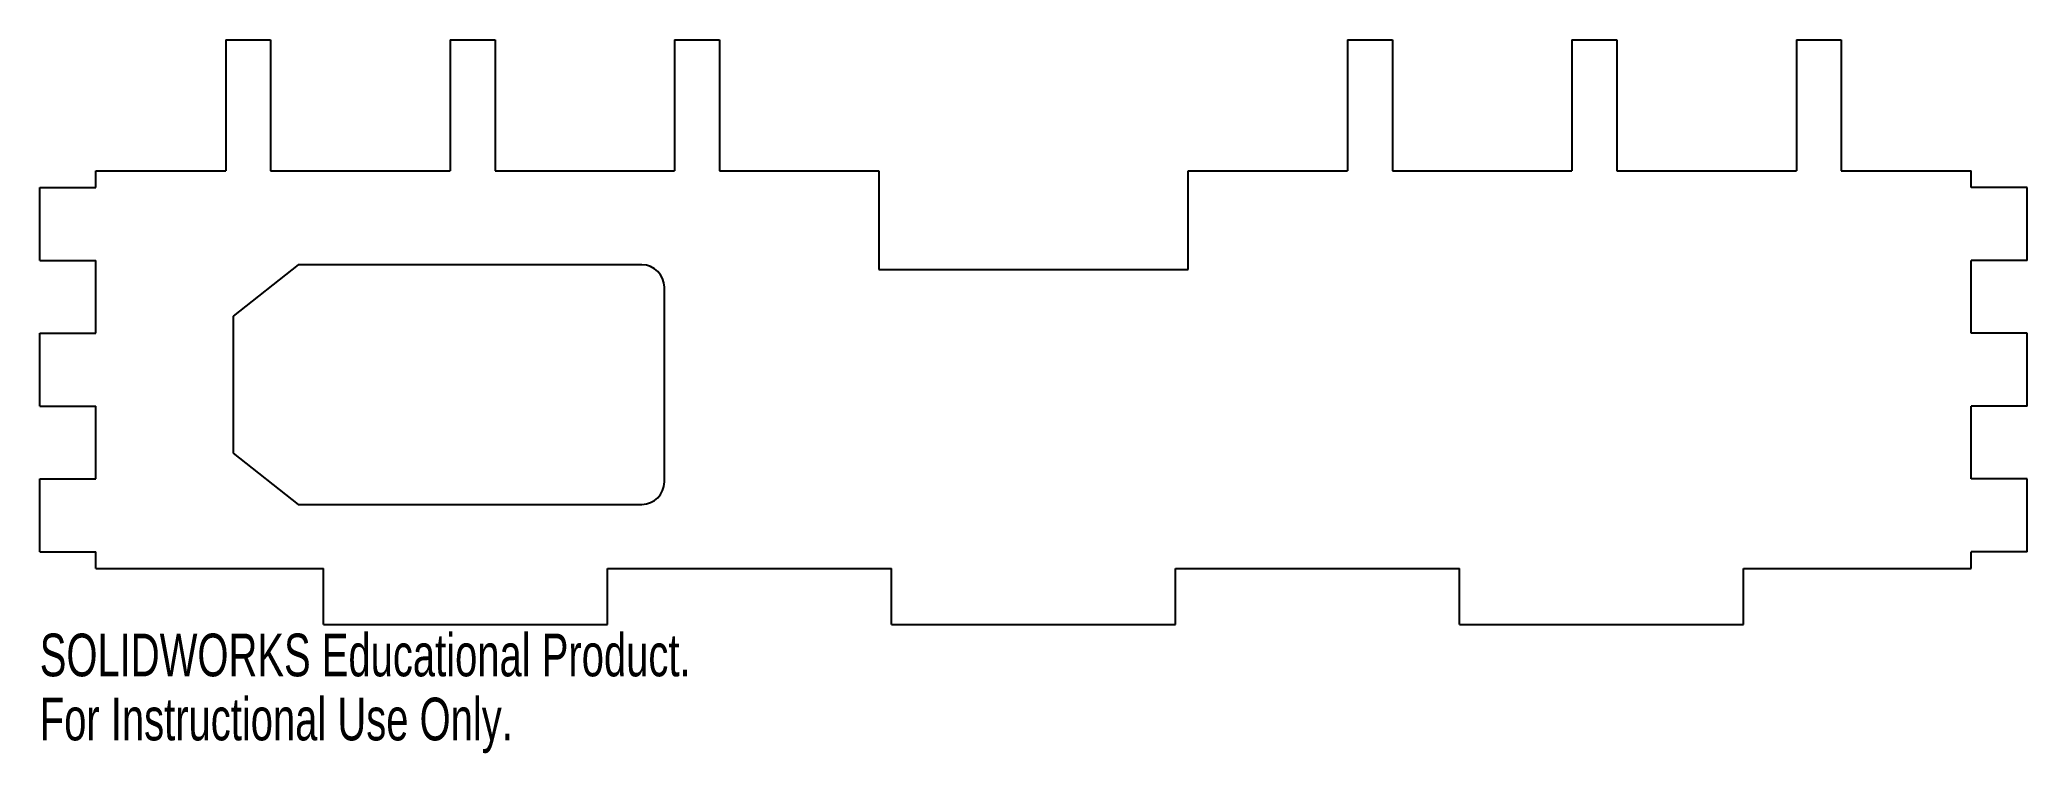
# Model space of a CAD drawing. Header units: millimetres. Extents: x 0 to 225, y -15 to 66.
import ezdxf

# ---------------------------------------------------------------- set-up
doc = ezdxf.new("R2010")
doc.units = ezdxf.units.MM
doc.styles.add('SLDTEXTSTYLE0', font='TXT', dxfattribs={"width": 0.7})

msp = doc.modelspace()

# ---------------------------------------------------------------- linework, layer by layer
at = {"color": 7, "linetype": 'Continuous', "lineweight": 25}
for p, q in [((21.06, 66.2), (26.14, 66.2)), ((21.06, 66.2), (21.06, 51.35)), ((26.14, 66.2), (26.14, 51.35)), ((46.46, 66.2), (51.54, 66.2)), ((46.46, 66.2), (46.46, 51.35)), ((51.54, 66.2), (51.54, 51.35)), ((71.86, 66.2), (76.94, 66.2)), ((71.86, 66.2), (71.86, 51.35)), ((76.94, 66.2), (76.94, 51.35)), ((148.06, 66.2), (153.14, 66.2)), ((148.06, 66.2), (148.06, 51.35)), ((153.14, 66.2), (153.14, 51.35)), ((173.46, 66.2), (178.54, 66.2)), ((173.46, 66.2), (173.46, 51.35)), ((178.54, 66.2), (178.54, 51.35)), ((198.86, 66.2), (203.94, 66.2)), ((198.86, 66.2), (198.86, 51.35)), ((203.94, 66.2), (203.94, 51.35)), ((6.35, 51.35), (21.06, 51.35)), ((6.35, 49.46), (6.35, 51.35)), ((26.14, 51.35), (46.46, 51.35)), ((51.54, 51.35), (71.86, 51.35)), ((76.94, 51.35), (95, 51.35)), ((95, 51.35), (95, 40.2)), ((130, 51.35), (148.06, 51.35)), ((130, 40.2), (130, 51.35)), ((153.14, 51.35), (173.46, 51.35)), ((178.54, 51.35), (198.86, 51.35)), ((203.94, 51.35), (218.65, 51.35)), ((218.65, 49.46), (218.65, 51.35)), ((0, 49.46), (6.35, 49.46)), ((0, 41.21), (0, 49.46)), ((225, 49.46), (218.65, 49.46)), ((225, 41.21), (225, 49.46)), ((0, 41.21), (6.35, 41.21)), ((6.35, 32.97), (6.35, 41.21)), ((29.27, 40.72), (21.9, 34.92)), ((68.17, 40.72), (29.27, 40.72)), ((218.65, 32.97), (218.65, 41.21)), ((225, 41.21), (218.65, 41.21)), ((95, 40.2), (130, 40.2)), ((70.71, 16.15), (70.71, 38.18)), ((21.9, 34.92), (21.9, 19.41)), ((0, 32.97), (6.35, 32.97)), ((0, 24.73), (0, 32.97)), ((225, 32.97), (218.65, 32.97)), ((225, 24.73), (225, 32.97)), ((0, 24.73), (6.35, 24.73)), ((6.35, 16.49), (6.35, 24.73)), ((218.65, 16.49), (218.65, 24.73)), ((225, 24.73), (218.65, 24.73)), ((21.9, 19.41), (29.27, 13.61)), ((0, 16.49), (6.35, 16.49)), ((0, 8.24), (0, 16.49)), ((225, 16.49), (218.65, 16.49)), ((225, 8.24), (225, 16.49)), ((29.27, 13.61), (68.17, 13.61)), ((0, 8.24), (6.35, 8.24)), ((6.35, 6.35), (6.35, 8.24)), ((218.65, 6.35), (218.65, 8.24)), ((225, 8.24), (218.65, 8.24)), ((6.35, 6.35), (32.14, 6.35)), ((32.14, 0), (32.14, 6.35)), ((64.29, 0), (64.29, 6.35)), ((64.29, 6.35), (96.43, 6.35)), ((96.43, 0), (96.43, 6.35)), ((128.57, 0), (128.57, 6.35)), ((128.57, 6.35), (160.71, 6.35)), ((160.71, 0), (160.71, 6.35)), ((192.86, 0), (192.86, 6.35)), ((192.86, 6.35), (218.65, 6.35)), ((32.14, 0), (64.29, 0)), ((96.43, 0), (128.57, 0)), ((160.71, 0), (192.86, 0))]:
    msp.add_line(p, q, dxfattribs=at)
for centre, start, end in [((68.17, 38.18), 0, 90), ((68.17, 16.15), 270, 0)]:
    msp.add_arc(centre, 2.54, start, end, dxfattribs=at)

# ---------------------------------------------------------------- texts
at = {"color": 7, "linetype": 'Continuous', "char_height": 4.8336, "attachment_point": 1, "style": 'SLDTEXTSTYLE0'}
for s, insert in [('SOLIDWORKS Educational Product.', (0, -1.02)), ('For Instructional Use Only.', (0, -8.27))]:
    msp.add_mtext(s, dxfattribs=dict(at, insert=insert))

doc.saveas('drawing.dxf')
